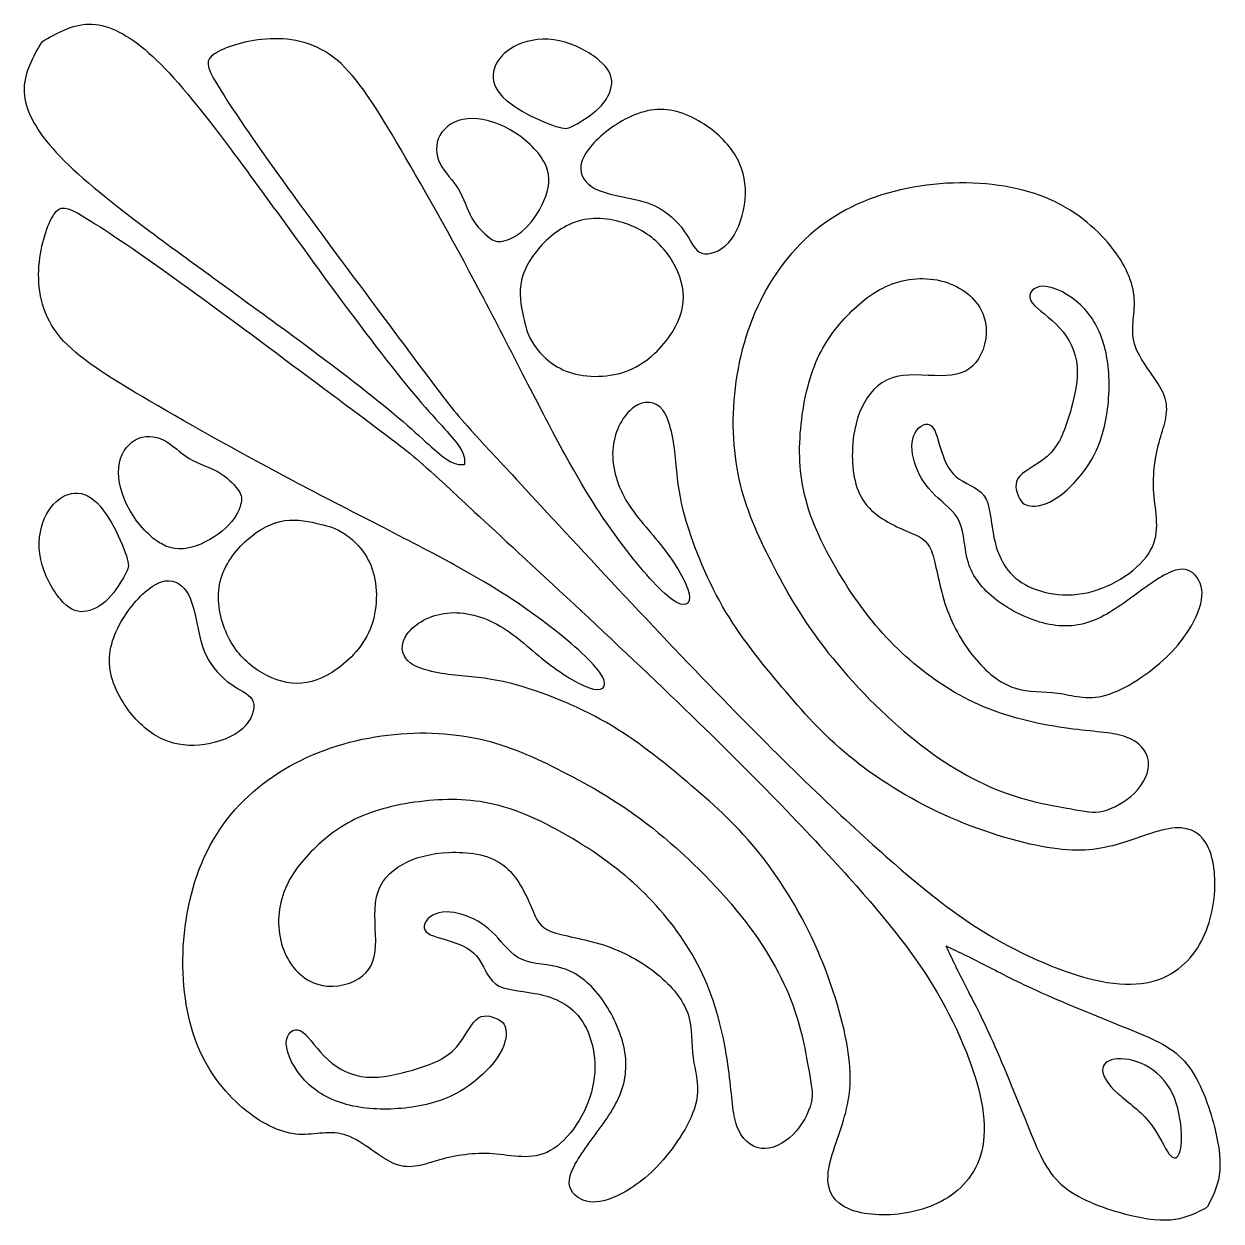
# Model space of a CAD drawing. Header units: millimetres. Extents: x 183 to 445, y 12 to 405.
# Drawn here: x 183.55 to 214.59, y 373.77 to 404.81 of the extents above; entities that cross this region are included whole.
import ezdxf

# ---------------------------------------------------------------- set-up
doc = ezdxf.new("R2010")
doc.units = ezdxf.units.MM
doc.layers.add('Default', color=7, linetype='Continuous')
doc.layers.add('DV1_Layer_1', color=7, linetype='Continuous')

# ---------------------------------------------------------------- blocks, each defined once
blk = doc.blocks.new('SE')
at = {"layer": 'DV1_Layer_1', "color": 7, "linetype": 'Continuous'}
for points, knots in [([(184.015, 404.346), (184.409, 404.572), (184.803, 404.798), (185.241, 404.803), (185.679, 404.808), (186.159, 404.591), (186.694, 404.141), (187.229, 403.69), (187.818, 403.005), (188.623, 401.947), (189.429, 400.889), (190.45, 399.459), (191.334, 398.251), (192.217, 397.043), (192.963, 396.057), (193.552, 395.348), (194.141, 394.639), (194.573, 394.206), (194.785, 393.925), (194.997, 393.644), (194.987, 393.514), (194.977, 393.384)], [0, 0, 0, 0, 0.125, 0.125, 0.125, 0.25, 0.25, 0.25, 0.375, 0.375, 0.375, 0.5, 0.5, 0.5, 0.625, 0.625, 0.625, 0.75, 0.75, 0.75, 1, 1, 1, 1]), ([(184.015, 404.346), (183.789, 403.952), (183.563, 403.558), (183.558, 403.12), (183.554, 402.683), (183.77, 402.202), (184.221, 401.667), (184.671, 401.132), (185.357, 400.543), (187.472, 398.933), (188.903, 397.911), (190.111, 397.027), (191.319, 396.144), (192.304, 395.399), (193.013, 394.81), (193.723, 394.221), (194.155, 393.788), (194.437, 393.576), (194.718, 393.365), (194.848, 393.375), (194.977, 393.384)], [0, 0, 0, 0, 0.125, 0.125, 0.125, 0.25, 0.25, 0.25, 0.375, 0.375, 0.5, 0.5, 0.5, 0.625, 0.625, 0.625, 0.75, 0.75, 0.75, 1, 1, 1, 1]), ([(194.491, 395.055), (194.077, 395.588), (193.37, 396.538), (192.559, 397.626), (191.749, 398.714), (190.835, 399.94), (189.381, 401.971), (188.84, 402.777), (188.557, 403.251), (188.275, 403.726), (188.251, 403.87), (188.497, 404.032), (188.744, 404.195), (189.261, 404.375), (190.402, 404.459), (191.027, 404.363), (191.574, 403.948), (192.121, 403.534), (192.59, 402.801), (193.215, 401.743), (193.84, 400.685), (194.622, 399.303), (195.403, 397.824), (196.184, 396.346), (196.965, 394.771), (197.578, 393.653), (198.191, 392.535), (198.636, 391.874), (199.099, 391.267), (199.562, 390.66), (200.043, 390.107), (200.367, 389.879), (200.692, 389.65), (200.86, 389.747), (200.8, 390.035), (200.74, 390.324), (200.451, 390.805), (200.121, 391.231), (199.79, 391.658), (199.417, 392.03), (199.165, 392.463), (198.913, 392.896), (198.78, 393.389), (198.828, 393.834), (198.877, 394.278), (199.105, 394.675), (199.369, 394.867), (199.634, 395.059), (199.934, 395.047), (200.127, 394.783), (200.319, 394.519), (200.403, 394.002), (200.451, 393.545), (200.499, 393.088), (200.511, 392.692), (200.692, 392.042), (200.872, 391.393), (201.22, 390.492), (202.122, 388.917), (202.675, 388.244), (203.21, 387.613), (203.745, 386.982), (204.262, 386.393), (205.632, 385.263), (206.485, 384.722), (207.411, 384.301), (208.336, 383.881), (209.334, 383.58), (210.085, 383.454), (210.837, 383.328), (211.341, 383.376), (211.876, 383.526), (212.411, 383.676), (212.976, 383.929), (213.403, 383.959), (213.83, 383.989), (214.118, 383.797), (214.28, 383.418), (214.443, 383.039), (214.479, 382.474), (214.383, 381.921), (214.286, 381.369), (214.058, 380.828), (213.241, 380.058), (212.652, 379.83), (211.804, 379.932), (210.957, 380.034), (209.851, 380.467), (208.871, 381.014), (207.892, 381.561), (207.038, 382.222), (205.896, 383.232), (204.754, 384.241), (203.324, 385.6), (201.484, 387.5), (199.644, 389.4), (197.394, 391.842), (196.209, 393.122), (195.025, 394.402), (194.905, 394.521), (194.491, 395.055)], [0, 0, 0, 0, 0.027778, 0.027778, 0.027778, 0.055556, 0.055556, 0.083333, 0.083333, 0.083333, 0.111111, 0.111111, 0.111111, 0.138889, 0.138889, 0.166667, 0.166667, 0.166667, 0.194444, 0.194444, 0.194444, 0.222222, 0.222222, 0.222222, 0.25, 0.25, 0.25, 0.277778, 0.277778, 0.277778, 0.305556, 0.305556, 0.305556, 0.333333, 0.333333, 0.333333, 0.361111, 0.361111, 0.361111, 0.388889, 0.388889, 0.388889, 0.416667, 0.416667, 0.416667, 0.444444, 0.444444, 0.444444, 0.472222, 0.472222, 0.472222, 0.5, 0.5, 0.5, 0.527778, 0.527778, 0.527778, 0.555556, 0.555556, 0.583333, 0.583333, 0.583333, 0.611111, 0.611111, 0.638889, 0.638889, 0.638889, 0.666667, 0.666667, 0.666667, 0.694444, 0.694444, 0.694444, 0.722222, 0.722222, 0.722222, 0.75, 0.75, 0.75, 0.777778, 0.777778, 0.777778, 0.805556, 0.805556, 0.833333, 0.833333, 0.833333, 0.861111, 0.861111, 0.861111, 0.888889, 0.888889, 0.888889, 0.916667, 0.916667, 0.916667, 0.944444, 0.944444, 0.944444, 1, 1, 1, 1]), ([(197.428, 402.128), (197.235, 402.183), (196.902, 402.312), (196.59, 402.48), (196.277, 402.648), (195.986, 402.855), (195.839, 403.074), (195.692, 403.294), (195.689, 403.525), (195.785, 403.738), (195.881, 403.951), (196.076, 404.146), (196.368, 404.273), (196.659, 404.399), (197.046, 404.456), (197.438, 404.373), (197.83, 404.29), (198.226, 404.068), (198.716, 403.657), (198.809, 403.468), (198.794, 403.258), (198.779, 403.047), (198.656, 402.816), (198.459, 402.622), (198.262, 402.429), (197.992, 402.273), (197.832, 402.184), (197.671, 402.096), (197.62, 402.074), (197.428, 402.128)], [0, 0, 0, 0, 0.090909, 0.090909, 0.090909, 0.181818, 0.181818, 0.181818, 0.272727, 0.272727, 0.272727, 0.363636, 0.363636, 0.363636, 0.454545, 0.454545, 0.454545, 0.545455, 0.545455, 0.636364, 0.636364, 0.636364, 0.727273, 0.727273, 0.727273, 0.818182, 0.818182, 0.818182, 1, 1, 1, 1]), ([(195.614, 399.273), (195.482, 399.372), (195.296, 399.546), (195.166, 399.774), (195.037, 400.002), (194.965, 400.285), (194.821, 400.522), (194.677, 400.759), (194.461, 400.951), (194.345, 401.184), (194.23, 401.417), (194.215, 401.69), (194.338, 401.915), (194.461, 402.141), (194.722, 402.318), (195.055, 402.351), (195.389, 402.384), (195.794, 402.273), (196.165, 402.061), (196.536, 401.849), (196.872, 401.537), (197.037, 401.237), (197.202, 400.936), (197.196, 400.648), (197.085, 400.339), (196.974, 400.029), (196.758, 399.699), (196.543, 399.493), (196.329, 399.288), (196.115, 399.207), (195.97, 399.178), (195.824, 399.15), (195.746, 399.174), (195.614, 399.273)], [0, 0, 0, 0, 0.083333, 0.083333, 0.083333, 0.166667, 0.166667, 0.166667, 0.25, 0.25, 0.25, 0.333333, 0.333333, 0.333333, 0.416667, 0.416667, 0.416667, 0.5, 0.5, 0.5, 0.583333, 0.583333, 0.583333, 0.666667, 0.666667, 0.666667, 0.75, 0.75, 0.75, 0.833333, 0.833333, 0.833333, 1, 1, 1, 1]), ([(200.729, 399.358), (200.578, 399.591), (200.343, 399.849), (200.058, 400.015), (199.773, 400.18), (199.436, 400.252), (199.114, 400.319), (198.791, 400.387), (198.482, 400.45), (198.267, 400.596), (198.052, 400.741), (197.932, 400.969), (198.019, 401.243), (198.106, 401.516), (198.4, 401.834), (198.774, 402.103), (199.148, 402.372), (199.602, 402.591), (200.057, 402.592), (200.511, 402.594), (200.968, 402.378), (201.33, 402.112), (201.692, 401.846), (201.959, 401.531), (202.109, 401.192), (202.259, 400.852), (202.292, 400.489), (202.237, 400.118), (202.181, 399.747), (202.037, 399.369), (201.819, 399.133), (201.601, 398.897), (201.31, 398.804), (201.13, 398.862), (200.95, 398.918), (200.881, 399.126), (200.729, 399.358)], [0, 0, 0, 0, 0.076923, 0.076923, 0.076923, 0.153846, 0.153846, 0.153846, 0.230769, 0.230769, 0.230769, 0.307692, 0.307692, 0.307692, 0.384615, 0.384615, 0.384615, 0.461538, 0.461538, 0.461538, 0.538462, 0.538462, 0.538462, 0.615385, 0.615385, 0.615385, 0.692308, 0.692308, 0.692308, 0.769231, 0.769231, 0.769231, 0.846154, 0.846154, 0.846154, 1, 1, 1, 1]), ([(210.676, 384.46), (210.253, 384.535), (209.586, 384.637), (208.857, 384.922), (208.127, 385.207), (207.334, 385.676), (206.529, 386.336), (205.724, 386.997), (204.908, 387.85), (203.659, 389.483), (203.226, 390.264), (202.866, 390.985), (202.506, 391.705), (202.217, 392.366), (202.064, 393.144), (201.911, 393.922), (201.893, 394.817), (202.04, 395.702), (202.187, 396.588), (202.499, 397.465), (202.974, 398.21), (203.448, 398.954), (204.085, 399.567), (204.863, 399.984), (205.641, 400.402), (206.559, 400.624), (207.475, 400.675), (208.391, 400.726), (209.304, 400.606), (210.043, 400.306), (210.781, 400.005), (211.346, 399.525), (211.73, 399.051), (212.115, 398.576), (212.319, 398.108), (212.373, 397.249), (212.223, 396.858), (212.373, 396.438), (212.522, 396.017), (212.972, 395.566), (213.122, 395.172), (213.272, 394.777), (213.123, 394.44), (213.009, 394.031), (212.894, 393.622), (212.815, 393.141), (212.851, 392.647), (212.888, 392.153), (213.039, 391.646), (212.769, 391.16), (212.499, 390.675), (211.808, 390.211), (211.124, 390.06), (210.439, 389.91), (209.76, 390.072), (209.343, 390.381), (208.926, 390.691), (208.77, 391.147), (208.691, 391.561), (208.613, 391.976), (208.613, 392.348), (208.277, 392.805), (207.94, 392.889), (207.721, 393.072), (207.502, 393.255), (207.4, 393.537), (207.319, 393.81), (207.238, 394.084), (207.178, 394.348), (207.046, 394.414), (206.914, 394.48), (206.709, 394.348), (206.625, 394.132), (206.541, 393.916), (206.577, 393.615), (206.679, 393.339), (206.782, 393.063), (206.95, 392.811), (207.175, 392.591), (207.4, 392.372), (207.682, 392.186), (207.814, 391.892), (207.947, 391.597), (207.929, 391.195), (208.043, 390.835), (208.157, 390.474), (208.403, 390.156), (208.766, 389.877), (209.13, 389.598), (209.61, 389.357), (210.511, 389.153), (210.931, 389.189), (211.334, 389.357), (211.736, 389.526), (212.121, 389.826), (212.877, 390.378), (213.25, 390.63), (213.523, 390.664), (213.796, 390.697), (213.97, 390.51), (214.051, 390.303), (214.132, 390.096), (214.12, 389.868), (213.991, 389.547), (213.862, 389.225), (213.616, 388.811), (212.739, 387.97), (211.478, 387.117), (210.733, 387.405), (210.358, 387.456), (209.983, 387.508), (209.604, 387.466), (209.235, 387.589), (208.866, 387.712), (208.505, 388), (208.19, 388.387), (207.874, 388.775), (207.604, 389.261), (207.436, 389.778), (207.268, 390.294), (207.202, 390.841), (207.085, 391.144), (206.968, 391.447), (206.799, 391.507), (206.466, 391.648), (206.133, 391.79), (205.634, 392.012), (205.355, 392.393), (205.076, 392.775), (205.016, 393.315), (205.037, 393.786), (205.058, 394.258), (205.16, 394.66), (205.346, 394.991), (205.532, 395.321), (205.803, 395.579), (206.19, 395.666), (206.577, 395.753), (207.082, 395.669), (207.469, 395.69), (207.856, 395.711), (208.127, 395.837), (208.307, 396.126), (208.487, 396.414), (208.577, 396.864), (208.439, 397.249), (208.301, 397.633), (207.935, 397.951), (207.49, 398.102), (207.046, 398.252), (206.523, 398.234), (206.07, 398.068), (205.617, 397.903), (205.232, 397.591), (204.893, 397.234), (204.553, 396.877), (204.259, 396.474), (204.049, 395.934), (203.839, 395.393), (203.713, 394.714), (203.677, 394.066), (203.641, 393.417), (203.695, 392.799), (203.944, 392.093), (204.193, 391.387), (204.637, 390.594), (205.568, 389.255), (206.055, 388.709), (206.628, 388.225), (207.202, 387.742), (207.862, 387.321), (208.598, 387.036), (209.334, 386.751), (210.145, 386.601), (211.382, 386.445), (211.808, 386.439), (212.133, 386.318), (212.457, 386.198), (212.679, 385.964), (212.712, 385.691), (212.745, 385.417), (212.589, 385.105), (212.349, 384.865), (212.109, 384.625), (211.784, 384.457), (211.532, 384.397), (211.28, 384.337), (211.1, 384.384), (210.676, 384.46)], [0, 0, 0, 0, 0.014925, 0.014925, 0.014925, 0.029851, 0.029851, 0.029851, 0.044776, 0.044776, 0.059701, 0.059701, 0.059701, 0.074627, 0.074627, 0.074627, 0.089552, 0.089552, 0.089552, 0.104478, 0.104478, 0.104478, 0.119403, 0.119403, 0.119403, 0.134328, 0.134328, 0.134328, 0.149254, 0.149254, 0.149254, 0.164179, 0.164179, 0.164179, 0.179104, 0.179104, 0.19403, 0.19403, 0.19403, 0.208955, 0.208955, 0.208955, 0.223881, 0.223881, 0.223881, 0.238806, 0.238806, 0.238806, 0.253731, 0.253731, 0.253731, 0.268657, 0.268657, 0.268657, 0.283582, 0.283582, 0.283582, 0.298507, 0.298507, 0.298507, 0.313433, 0.313433, 0.328358, 0.328358, 0.328358, 0.343284, 0.343284, 0.343284, 0.358209, 0.358209, 0.358209, 0.373134, 0.373134, 0.373134, 0.38806, 0.38806, 0.38806, 0.402985, 0.402985, 0.402985, 0.41791, 0.41791, 0.41791, 0.432836, 0.432836, 0.432836, 0.447761, 0.447761, 0.447761, 0.462687, 0.462687, 0.477612, 0.477612, 0.477612, 0.492537, 0.492537, 0.507463, 0.507463, 0.507463, 0.522388, 0.522388, 0.522388, 0.537313, 0.537313, 0.537313, 0.552239, 0.552239, 0.567164, 0.58209, 0.58209, 0.58209, 0.597015, 0.597015, 0.597015, 0.61194, 0.61194, 0.61194, 0.626866, 0.626866, 0.626866, 0.641791, 0.641791, 0.641791, 0.656716, 0.656716, 0.656716, 0.671642, 0.671642, 0.671642, 0.686567, 0.686567, 0.686567, 0.701493, 0.701493, 0.701493, 0.716418, 0.716418, 0.716418, 0.731343, 0.731343, 0.731343, 0.746269, 0.746269, 0.746269, 0.761194, 0.761194, 0.761194, 0.776119, 0.776119, 0.776119, 0.791045, 0.791045, 0.791045, 0.80597, 0.80597, 0.80597, 0.820896, 0.820896, 0.820896, 0.835821, 0.835821, 0.835821, 0.850746, 0.850746, 0.850746, 0.865672, 0.865672, 0.880597, 0.880597, 0.880597, 0.895522, 0.895522, 0.895522, 0.910448, 0.910448, 0.925373, 0.925373, 0.925373, 0.940299, 0.940299, 0.940299, 0.955224, 0.955224, 0.955224, 0.970149, 0.970149, 0.970149, 1, 1, 1, 1]), ([(193.307, 393.87), (192.773, 394.284), (191.823, 394.992), (190.735, 395.802), (189.648, 396.613), (188.422, 397.526), (187.406, 398.254), (186.39, 398.981), (185.585, 399.522), (185.11, 399.804), (184.635, 400.087), (184.491, 400.111), (184.329, 399.864), (184.167, 399.618), (183.986, 399.101), (183.902, 397.959), (183.998, 397.334), (184.413, 396.787), (184.828, 396.24), (185.561, 395.771), (186.619, 395.146), (187.677, 394.521), (189.059, 393.74), (190.537, 392.959), (192.016, 392.177), (193.59, 391.396), (194.708, 390.783), (195.826, 390.17), (196.487, 389.725), (197.094, 389.263), (197.701, 388.8), (198.254, 388.319), (198.483, 387.994), (198.711, 387.67), (198.615, 387.501), (198.326, 387.562), (198.038, 387.622), (197.557, 387.91), (197.13, 388.241), (196.704, 388.571), (196.331, 388.944), (195.898, 389.196), (195.465, 389.449), (194.973, 389.581), (194.528, 389.533), (194.083, 389.485), (193.687, 389.256), (193.494, 388.992), (193.302, 388.728), (193.314, 388.427), (193.578, 388.235), (193.843, 388.042), (194.36, 387.958), (194.816, 387.91), (195.273, 387.862), (195.67, 387.85), (196.319, 387.67), (196.968, 387.489), (197.869, 387.141), (198.657, 386.69), (199.444, 386.239), (200.117, 385.687), (200.748, 385.152), (201.379, 384.617), (201.969, 384.1), (202.533, 383.415), (203.098, 382.729), (203.639, 381.876), (204.06, 380.95), (204.481, 380.025), (204.781, 379.027), (204.907, 378.276), (205.034, 377.525), (204.985, 377.02), (204.835, 376.485), (204.685, 375.95), (204.432, 375.385), (204.403, 374.959), (204.373, 374.532), (204.565, 374.243), (204.943, 374.081), (205.322, 373.919), (206.452, 373.846), (207.534, 374.303), (207.918, 374.712), (208.303, 375.121), (208.531, 375.71), (208.429, 376.557), (208.327, 377.404), (207.894, 378.511), (207.348, 379.49), (206.8, 380.47), (206.139, 381.323), (205.13, 382.465), (204.12, 383.607), (202.762, 385.037), (200.862, 386.877), (198.961, 388.718), (196.519, 390.967), (195.239, 392.152), (193.959, 393.337), (193.841, 393.457), (193.307, 393.87)], [0, 0, 0, 0, 0.027778, 0.027778, 0.027778, 0.055556, 0.055556, 0.055556, 0.083333, 0.083333, 0.083333, 0.111111, 0.111111, 0.111111, 0.138889, 0.138889, 0.166667, 0.166667, 0.166667, 0.194444, 0.194444, 0.194444, 0.222222, 0.222222, 0.222222, 0.25, 0.25, 0.25, 0.277778, 0.277778, 0.277778, 0.305556, 0.305556, 0.305556, 0.333333, 0.333333, 0.333333, 0.361111, 0.361111, 0.361111, 0.388889, 0.388889, 0.388889, 0.416667, 0.416667, 0.416667, 0.444444, 0.444444, 0.444444, 0.472222, 0.472222, 0.472222, 0.5, 0.5, 0.5, 0.527778, 0.527778, 0.527778, 0.555556, 0.555556, 0.555556, 0.583333, 0.583333, 0.583333, 0.611111, 0.611111, 0.611111, 0.638889, 0.638889, 0.638889, 0.666667, 0.666667, 0.666667, 0.694444, 0.694444, 0.694444, 0.722222, 0.722222, 0.722222, 0.75, 0.75, 0.75, 0.777778, 0.805556, 0.805556, 0.805556, 0.833333, 0.833333, 0.833333, 0.861111, 0.861111, 0.861111, 0.888889, 0.888889, 0.888889, 0.916667, 0.916667, 0.916667, 0.944444, 0.944444, 0.944444, 1, 1, 1, 1]), ([(196.522, 397.139), (196.464, 397.387), (196.386, 397.711), (196.434, 398.042), (196.482, 398.372), (196.656, 398.708), (197.206, 399.33), (197.581, 399.615), (198.434, 399.819), (198.911, 399.738), (199.301, 399.576), (199.692, 399.414), (199.995, 399.171), (200.225, 398.869), (200.455, 398.567), (200.611, 398.207), (200.645, 397.86), (200.68, 397.513), (200.593, 397.18), (200.358, 396.811), (200.124, 396.441), (199.743, 396.036), (199.247, 395.832), (198.752, 395.627), (198.142, 395.624), (197.692, 395.778), (197.241, 395.931), (196.95, 396.24), (196.785, 396.48), (196.62, 396.72), (196.581, 396.891), (196.522, 397.139)], [0, 0, 0, 0, 0.083333, 0.083333, 0.083333, 0.166667, 0.166667, 0.25, 0.25, 0.333333, 0.333333, 0.333333, 0.416667, 0.416667, 0.416667, 0.5, 0.5, 0.5, 0.583333, 0.583333, 0.583333, 0.666667, 0.666667, 0.666667, 0.75, 0.75, 0.75, 0.833333, 0.833333, 0.833333, 1, 1, 1, 1]), ([(209.346, 392.553), (209.279, 392.697), (209.215, 392.908), (209.376, 393.085), (209.537, 393.262), (209.922, 393.406), (210.186, 393.694), (210.451, 393.982), (210.595, 394.414), (210.709, 394.84), (210.823, 395.267), (210.907, 395.687), (210.846, 396.064), (210.783, 396.44), (210.575, 396.772), (210.314, 397.028), (210.053, 397.283), (209.738, 397.461), (209.656, 397.643), (209.574, 397.825), (209.724, 398.011), (209.995, 398.006), (210.265, 397.999), (210.655, 397.801), (210.953, 397.521), (211.251, 397.24), (211.456, 396.877), (211.572, 396.445), (211.689, 396.013), (211.716, 395.514), (211.673, 395.017), (211.631, 394.52), (211.518, 394.026), (211.279, 393.583), (211.04, 393.141), (210.673, 392.751), (210.364, 392.537), (210.055, 392.324), (209.802, 392.288), (209.642, 392.309), (209.481, 392.33), (209.412, 392.408), (209.346, 392.553)], [0, 0, 0, 0, 0.066667, 0.066667, 0.066667, 0.133333, 0.133333, 0.133333, 0.2, 0.2, 0.2, 0.266667, 0.266667, 0.266667, 0.333333, 0.333333, 0.333333, 0.4, 0.4, 0.4, 0.466667, 0.466667, 0.466667, 0.533333, 0.533333, 0.533333, 0.6, 0.6, 0.6, 0.666667, 0.666667, 0.666667, 0.733333, 0.733333, 0.733333, 0.8, 0.8, 0.8, 0.866667, 0.866667, 0.866667, 1, 1, 1, 1]), ([(189.089, 392.748), (188.99, 392.88), (188.815, 393.066), (188.587, 393.195), (188.359, 393.324), (188.077, 393.396), (187.602, 393.684), (187.41, 393.901), (187.177, 394.016), (186.945, 394.132), (186.671, 394.147), (186.446, 394.024), (186.221, 393.901), (186.044, 393.639), (186.011, 393.306), (185.978, 392.973), (186.089, 392.567), (186.3, 392.197), (186.512, 391.826), (186.825, 391.489), (187.125, 391.324), (187.425, 391.159), (187.713, 391.165), (188.023, 391.276), (188.332, 391.387), (188.662, 391.603), (188.868, 391.818), (189.074, 392.033), (189.155, 392.246), (189.183, 392.392), (189.212, 392.537), (189.188, 392.615), (189.089, 392.748)], [0, 0, 0, 0, 0.083333, 0.083333, 0.083333, 0.166667, 0.166667, 0.25, 0.25, 0.25, 0.333333, 0.333333, 0.333333, 0.416667, 0.416667, 0.416667, 0.5, 0.5, 0.5, 0.583333, 0.583333, 0.583333, 0.666667, 0.666667, 0.666667, 0.75, 0.75, 0.75, 0.833333, 0.833333, 0.833333, 1, 1, 1, 1]), ([(186.233, 390.934), (186.179, 391.126), (186.05, 391.459), (185.713, 392.084), (185.506, 392.375), (185.287, 392.522), (185.068, 392.669), (184.836, 392.673), (184.623, 392.576), (184.41, 392.48), (184.215, 392.285), (184.089, 391.994), (183.963, 391.702), (183.906, 391.315), (183.988, 390.923), (184.071, 390.531), (184.293, 390.135), (184.704, 389.646), (184.894, 389.553), (185.104, 389.568), (185.314, 389.583), (185.545, 389.706), (185.739, 389.902), (185.933, 390.099), (186.089, 390.369), (186.177, 390.53), (186.266, 390.691), (186.287, 390.742), (186.233, 390.934)], [0, 0, 0, 0, 0.090909, 0.090909, 0.181818, 0.181818, 0.181818, 0.272727, 0.272727, 0.272727, 0.363636, 0.363636, 0.363636, 0.454545, 0.454545, 0.454545, 0.545455, 0.545455, 0.636364, 0.636364, 0.636364, 0.727273, 0.727273, 0.727273, 0.818182, 0.818182, 0.818182, 1, 1, 1, 1]), ([(191.222, 391.839), (190.975, 391.898), (190.65, 391.976), (189.989, 391.88), (189.653, 391.705), (189.342, 391.431), (189.032, 391.156), (188.746, 390.781), (188.644, 390.354), (188.542, 389.928), (188.623, 389.45), (188.785, 389.06), (188.947, 388.67), (189.191, 388.366), (189.493, 388.137), (189.794, 387.907), (190.155, 387.751), (190.501, 387.716), (190.848, 387.682), (191.182, 387.769), (191.551, 388.003), (191.92, 388.237), (192.326, 388.619), (192.53, 389.114), (192.734, 389.61), (192.737, 390.219), (192.584, 390.67), (192.431, 391.12), (192.121, 391.411), (191.881, 391.576), (191.641, 391.742), (191.47, 391.78), (191.222, 391.839)], [0, 0, 0, 0, 0.083333, 0.083333, 0.166667, 0.166667, 0.166667, 0.25, 0.25, 0.25, 0.333333, 0.333333, 0.333333, 0.416667, 0.416667, 0.416667, 0.5, 0.5, 0.5, 0.583333, 0.583333, 0.583333, 0.666667, 0.666667, 0.666667, 0.75, 0.75, 0.75, 0.833333, 0.833333, 0.833333, 1, 1, 1, 1]), ([(189.003, 387.632), (188.77, 387.784), (188.512, 388.018), (188.347, 388.303), (188.182, 388.588), (188.11, 388.925), (188.042, 389.248), (187.975, 389.571), (187.912, 389.88), (187.766, 390.094), (187.62, 390.309), (187.392, 390.429), (187.119, 390.342), (186.846, 390.255), (186.527, 389.961), (186.258, 389.587), (185.99, 389.213), (185.551, 388.306), (185.984, 387.393), (186.515, 386.67), (186.83, 386.402), (187.17, 386.252), (187.509, 386.102), (187.872, 386.069), (188.243, 386.125), (188.614, 386.18), (188.992, 386.324), (189.228, 386.542), (189.464, 386.76), (189.557, 387.051), (189.5, 387.231), (189.443, 387.411), (189.236, 387.481), (189.003, 387.632)], [0, 0, 0, 0, 0.076923, 0.076923, 0.076923, 0.153846, 0.153846, 0.153846, 0.230769, 0.230769, 0.230769, 0.307692, 0.307692, 0.307692, 0.384615, 0.384615, 0.384615, 0.461538, 0.538462, 0.538462, 0.615385, 0.615385, 0.615385, 0.692308, 0.692308, 0.692308, 0.769231, 0.769231, 0.769231, 0.846154, 0.846154, 0.846154, 1, 1, 1, 1]), ([(203.902, 377.685), (203.827, 378.109), (203.725, 378.775), (203.439, 379.505), (203.154, 380.235), (202.686, 381.027), (201.364, 382.637), (200.511, 383.454), (198.878, 384.703), (198.097, 385.135), (197.376, 385.495), (196.656, 385.856), (195.995, 386.144), (195.217, 386.297), (194.44, 386.451), (193.545, 386.469), (192.659, 386.321), (191.773, 386.174), (190.896, 385.862), (189.407, 384.913), (188.794, 384.276), (188.377, 383.499), (187.96, 382.721), (187.737, 381.802), (187.686, 380.886), (187.635, 379.97), (187.755, 379.057), (188.056, 378.319), (188.356, 377.58), (188.836, 377.016), (189.311, 376.631), (189.785, 376.247), (190.254, 376.043), (190.683, 376.015), (191.113, 375.989), (191.503, 376.139), (191.924, 375.989), (192.344, 375.839), (192.796, 375.389), (193.19, 375.239), (193.584, 375.089), (193.922, 375.238), (194.331, 375.353), (194.74, 375.467), (195.22, 375.546), (195.714, 375.51), (196.208, 375.474), (196.716, 375.322), (197.201, 375.592), (197.687, 375.862), (198.15, 376.553), (198.451, 377.922), (198.289, 378.601), (197.98, 379.018), (197.671, 379.436), (197.214, 379.592), (196.8, 379.67), (196.386, 379.748), (196.013, 379.748), (195.785, 379.916), (195.557, 380.084), (195.473, 380.421), (195.289, 380.64), (195.106, 380.859), (194.824, 380.961), (194.551, 381.042), (194.278, 381.124), (194.013, 381.183), (193.947, 381.316), (193.881, 381.448), (194.013, 381.652), (194.23, 381.736), (194.446, 381.82), (194.746, 381.784), (195.299, 381.58), (195.551, 381.412), (195.77, 381.186), (195.989, 380.961), (196.175, 380.679), (196.47, 380.547), (196.764, 380.415), (197.166, 380.433), (197.527, 380.319), (197.887, 380.205), (198.205, 379.958), (198.484, 379.595), (198.764, 379.231), (199.004, 378.751), (199.106, 378.301), (199.208, 377.85), (199.172, 377.43), (199.004, 377.028), (198.836, 376.625), (198.536, 376.241), (197.983, 375.484), (197.731, 375.112), (197.698, 374.838), (197.665, 374.565), (197.851, 374.391), (198.058, 374.31), (198.265, 374.229), (198.494, 374.241), (198.815, 374.37), (199.136, 374.499), (199.551, 374.745), (200.391, 375.622), (200.818, 376.253), (200.959, 376.754), (201.1, 377.256), (200.956, 377.628), (200.905, 378.003), (200.854, 378.379), (200.896, 378.757), (200.773, 379.127), (200.65, 379.496), (200.361, 379.856), (199.974, 380.172), (199.587, 380.487), (199.1, 380.757), (198.584, 380.925), (198.067, 381.093), (197.521, 381.159), (197.217, 381.277), (196.914, 381.394), (196.854, 381.562), (196.713, 381.895), (196.572, 382.228), (196.35, 382.727), (195.968, 383.006), (195.587, 383.286), (195.046, 383.346), (194.575, 383.325), (194.103, 383.304), (193.701, 383.201), (193.371, 383.015), (193.04, 382.829), (192.782, 382.559), (192.608, 381.784), (192.692, 381.28), (192.671, 380.892), (192.65, 380.505), (192.524, 380.235), (192.236, 380.054), (191.947, 379.874), (191.497, 379.784), (191.113, 379.922), (190.728, 380.06), (190.41, 380.427), (190.26, 380.871), (190.11, 381.316), (190.128, 381.838), (190.293, 382.291), (190.458, 382.745), (190.77, 383.129), (191.485, 383.808), (191.887, 384.102), (192.428, 384.312), (192.968, 384.523), (193.647, 384.649), (194.296, 384.685), (194.944, 384.721), (195.563, 384.667), (196.269, 384.418), (196.974, 384.168), (197.767, 383.724), (198.437, 383.259), (199.106, 382.793), (199.653, 382.307), (200.136, 381.733), (200.62, 381.159), (201.04, 380.499), (201.325, 379.763), (201.61, 379.027), (201.761, 378.217), (201.917, 376.98), (201.923, 376.553), (202.163, 375.904), (202.397, 375.682), (202.671, 375.649), (202.944, 375.616), (203.256, 375.772), (203.496, 376.013), (203.737, 376.253), (203.905, 376.577), (203.965, 376.829), (204.025, 377.082), (203.977, 377.262), (203.902, 377.685)], [0, 0, 0, 0, 0.014925, 0.014925, 0.014925, 0.029851, 0.029851, 0.044776, 0.044776, 0.059701, 0.059701, 0.059701, 0.074627, 0.074627, 0.074627, 0.089552, 0.089552, 0.089552, 0.104478, 0.104478, 0.119403, 0.119403, 0.119403, 0.134328, 0.134328, 0.134328, 0.149254, 0.149254, 0.149254, 0.164179, 0.164179, 0.164179, 0.179104, 0.179104, 0.179104, 0.19403, 0.19403, 0.19403, 0.208955, 0.208955, 0.208955, 0.223881, 0.223881, 0.223881, 0.238806, 0.238806, 0.238806, 0.253731, 0.253731, 0.253731, 0.268657, 0.268657, 0.283582, 0.283582, 0.283582, 0.298507, 0.298507, 0.298507, 0.313433, 0.313433, 0.313433, 0.328358, 0.328358, 0.328358, 0.343284, 0.343284, 0.343284, 0.358209, 0.358209, 0.358209, 0.373134, 0.373134, 0.373134, 0.38806, 0.38806, 0.402985, 0.402985, 0.402985, 0.41791, 0.41791, 0.41791, 0.432836, 0.432836, 0.432836, 0.447761, 0.447761, 0.447761, 0.462687, 0.462687, 0.462687, 0.477612, 0.477612, 0.477612, 0.492537, 0.492537, 0.507463, 0.507463, 0.507463, 0.522388, 0.522388, 0.522388, 0.537313, 0.537313, 0.537313, 0.552239, 0.552239, 0.567164, 0.567164, 0.567164, 0.58209, 0.58209, 0.58209, 0.597015, 0.597015, 0.597015, 0.61194, 0.61194, 0.61194, 0.626866, 0.626866, 0.626866, 0.641791, 0.641791, 0.641791, 0.656716, 0.656716, 0.656716, 0.671642, 0.671642, 0.671642, 0.686567, 0.686567, 0.686567, 0.701493, 0.701493, 0.701493, 0.716418, 0.716418, 0.731343, 0.731343, 0.731343, 0.746269, 0.746269, 0.746269, 0.761194, 0.761194, 0.761194, 0.776119, 0.776119, 0.776119, 0.791045, 0.791045, 0.791045, 0.80597, 0.80597, 0.820896, 0.820896, 0.820896, 0.835821, 0.835821, 0.835821, 0.850746, 0.850746, 0.850746, 0.865672, 0.865672, 0.865672, 0.880597, 0.880597, 0.880597, 0.895522, 0.895522, 0.895522, 0.910448, 0.910448, 0.925373, 0.925373, 0.940299, 0.940299, 0.940299, 0.955224, 0.955224, 0.955224, 0.970149, 0.970149, 0.970149, 1, 1, 1, 1]), ([(207.46, 380.901), (207.803, 380.739), (208.145, 380.577), (208.883, 380.199), (209.28, 379.982), (209.941, 379.688), (210.601, 379.394), (211.526, 379.021), (212.217, 378.739), (212.907, 378.457), (213.364, 378.265), (213.709, 377.835), (214.054, 377.406), (214.289, 376.739), (214.424, 376.208), (214.559, 375.676), (214.595, 375.28), (214.547, 374.956), (214.499, 374.631), (214.367, 374.379), (214.235, 374.127)], [0, 0, 0, 0, 0.125, 0.125, 0.25, 0.25, 0.25, 0.375, 0.375, 0.375, 0.5, 0.5, 0.5, 0.625, 0.625, 0.625, 0.75, 0.75, 0.75, 1, 1, 1, 1]), ([(207.46, 380.901), (207.622, 380.559), (207.784, 380.217), (207.974, 379.847), (208.163, 379.478), (208.379, 379.081), (208.673, 378.421), (208.968, 377.76), (209.34, 376.835), (209.622, 376.145), (209.904, 375.454), (210.097, 374.998), (210.526, 374.652), (210.955, 374.307), (211.622, 374.073), (212.154, 373.938), (212.685, 373.803), (213.082, 373.766), (213.406, 373.815), (213.73, 373.863), (213.982, 373.995), (214.235, 374.127)], [0, 0, 0, 0, 0.125, 0.125, 0.125, 0.25, 0.25, 0.25, 0.375, 0.375, 0.375, 0.5, 0.5, 0.5, 0.625, 0.625, 0.625, 0.75, 0.75, 0.75, 1, 1, 1, 1]), ([(195.809, 379.016), (195.664, 379.082), (195.453, 379.146), (195.276, 378.985), (195.099, 378.825), (194.956, 378.439), (194.668, 378.175), (194.38, 377.91), (193.947, 377.766), (193.521, 377.652), (193.094, 377.538), (192.674, 377.454), (192.298, 377.516), (191.921, 377.578), (191.589, 377.786), (191.334, 378.047), (191.078, 378.309), (190.9, 378.623), (190.718, 378.705), (190.536, 378.787), (190.35, 378.637), (190.356, 378.367), (190.362, 378.097), (190.56, 377.706), (190.841, 377.408), (191.121, 377.111), (191.485, 376.905), (192.348, 376.673), (192.848, 376.646), (193.345, 376.688), (193.842, 376.731), (194.336, 376.843), (194.778, 377.082), (195.22, 377.322), (195.611, 377.688), (195.824, 377.998), (196.037, 378.307), (196.073, 378.559), (196.052, 378.72), (196.031, 378.88), (195.953, 378.949), (195.809, 379.016)], [0, 0, 0, 0, 0.066667, 0.066667, 0.066667, 0.133333, 0.133333, 0.133333, 0.2, 0.2, 0.2, 0.266667, 0.266667, 0.266667, 0.333333, 0.333333, 0.333333, 0.4, 0.4, 0.4, 0.466667, 0.466667, 0.466667, 0.533333, 0.533333, 0.533333, 0.6, 0.6, 0.666667, 0.666667, 0.666667, 0.733333, 0.733333, 0.733333, 0.8, 0.8, 0.8, 0.866667, 0.866667, 0.866667, 1, 1, 1, 1]), ([(213.202, 375.574), (213.088, 375.754), (212.949, 376.085), (212.709, 376.367), (212.469, 376.649), (212.127, 376.884), (211.892, 377.1), (211.658, 377.316), (211.532, 377.514), (211.523, 377.667), (211.514, 377.82), (211.622, 377.928), (211.829, 377.961), (212.037, 377.995), (212.343, 377.953), (212.625, 377.808), (212.907, 377.664), (213.166, 377.418), (213.328, 377.088), (213.49, 376.757), (213.556, 376.343), (213.568, 376.037), (213.58, 375.73), (213.538, 375.532), (213.472, 375.448), (213.406, 375.364), (213.316, 375.394), (213.202, 375.574)], [0, 0, 0, 0, 0.1, 0.1, 0.1, 0.2, 0.2, 0.2, 0.3, 0.3, 0.3, 0.4, 0.4, 0.4, 0.5, 0.5, 0.5, 0.6, 0.6, 0.6, 0.7, 0.7, 0.7, 0.8, 0.8, 0.8, 1, 1, 1, 1])]:
    blk.add_open_spline(points, degree=3, knots=knots, dxfattribs=at)

msp = doc.modelspace()

# ---------------------------------------------------------------- block references
at = {"layer": 'Default'}
msp.add_blockref('SE', (0, 0), dxfattribs=at)

doc.saveas('drawing.dxf')
